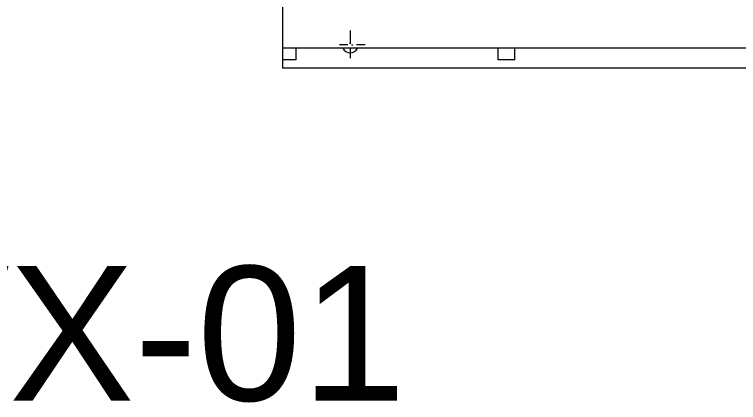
# Model space of a CAD drawing. Header units: inches. Extents: x 0 to 19814, y 0 to 15096.
# Drawn here: x 15945 to 17022, y 4318 to 4895 of the extents above; entities that cross this region are included whole.
import ezdxf

# ---------------------------------------------------------------- set-up
doc = ezdxf.new("R2010")
doc.units = ezdxf.units.IN
doc.header["$MEASUREMENT"] = 0
doc.linetypes.add('DASHDOT', pattern=[25.4, 12.7, -6.35, 0, -6.35])
doc.layers.add('EB0', color=7, linetype='Continuous', lineweight=5)
doc.styles.add('Roman', font='arial.ttf')

msp = doc.modelspace()

# ---------------------------------------------------------------- linework, layer by layer
at = {"color": 7, "lineweight": 5}
for p, q in [((16344.46, 4815.27), (16344.46, 5226.52)), ((16364.46, 4827.77), (16364.46, 4845.27)), ((16364.46, 4827.77), (16344.46, 4827.77))]:
    msp.add_line(p, q, dxfattribs=at)
at = {"color": 7, "linetype": 'DASHDOT', "lineweight": 5}
for p, q in [((16444.46, 4871.5), (16444.46, 4823.5)), ((16444.46, 4864.5), (16444.46, 4830.5)), ((16466.79, 4850.27), (16418.79, 4850.27))]:
    msp.add_line(p, q, dxfattribs=at)
at = {"color": 7, "lineweight": 5}
msp.add_arc((16444.46, 4850.22), 11.98, 204.41369, 335.58631, dxfattribs=at)
at = {"layer": 'EB0', "color": 7, "lineweight": 5}
for p, q in [((17874.46, 4845.27), (16344.46, 4845.27)), ((16664.46, 4827.77), (16664.46, 4845.27)), ((16689.46, 4827.77), (16689.46, 4845.27)), ((16689.46, 4827.77), (16664.46, 4827.77)), ((17874.46, 4815.27), (16344.46, 4815.27))]:
    msp.add_line(p, q, dxfattribs=at)

# ---------------------------------------------------------------- texts
at = {"color": 7, "linetype": 'Continuous', "lineweight": 5, "insert": (15052.74, 4520.99), "char_height": 200, "attachment_point": 1, "style": 'Roman'}
msp.add_mtext_dynamic_manual_height_columns('GL2-WX-01', width=3244.2481, gutter_width=1, heights=[0], dxfattribs=at)

doc.saveas('drawing.dxf')
